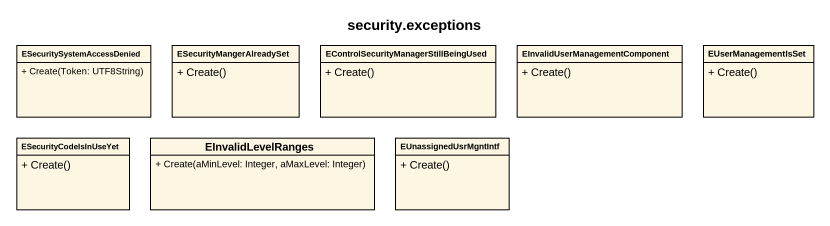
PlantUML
@startuml
title security.exceptions
hide circle
hide empty members
skinparam classAttributeIconSize 0
class ESecuritySystemAccessDenied {
  + Create(Token: UTF8String)
}
class ESecurityMangerAlreadySet {
  + Create()
}
class "EControlSecurityManagerStillBeingUsed" as EControlSecurityManagerStill {
  + Create()
}
class "EInvalidUserManagementComponent" as EInvalidUserManagementCompon {
  + Create()
}
class EUserManagementIsSet {
  + Create()
}
class ESecurityCodeIsInUseYet {
  + Create()
}
class EInvalidLevelRanges {
  + Create(aMinLevel: Integer, aMaxLevel: Integer)
}
class EUnassignedUsrMgntIntf {
  + Create()
}
@enduml
